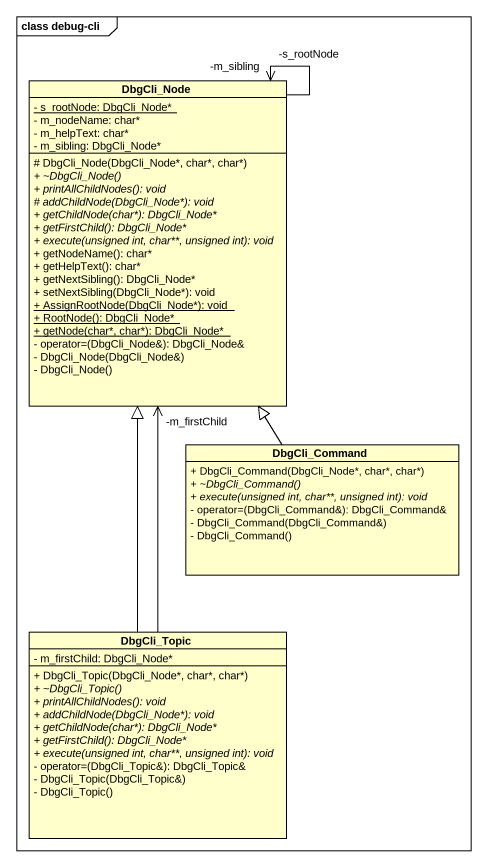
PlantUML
@startuml
mainframe class debug-cli
hide circle
hide empty members
skinparam classAttributeIconSize 0
class DbgCli_Node {
  {static} - s_rootNode: DbgCli_Node*
  - m_nodeName: char*
  - m_helpText: char*
  - m_sibling: DbgCli_Node*
  # DbgCli_Node(DbgCli_Node*, char*, char*)
  {abstract} + ~DbgCli_Node()
  {abstract} + printAllChildNodes(): void
  {abstract} # addChildNode(DbgCli_Node*): void
  {abstract} + getChildNode(char*): DbgCli_Node*
  {abstract} + getFirstChild(): DbgCli_Node*
  {abstract} + execute(unsigned int, char**, unsigned int): void
  + getNodeName(): char*
  + getHelpText(): char*
  + getNextSibling(): DbgCli_Node*
  + setNextSibling(DbgCli_Node*): void
  {static} + AssignRootNode(DbgCli_Node*): void
  {static} + RootNode(): DbgCli_Node*
  {static} + getNode(char*, char*): DbgCli_Node*
  - operator=(DbgCli_Node&): DbgCli_Node&
  - DbgCli_Node(DbgCli_Node&)
  - DbgCli_Node()
}
class DbgCli_Command {
  + DbgCli_Command(DbgCli_Node*, char*, char*)
  {abstract} + ~DbgCli_Command()
  {abstract} + execute(unsigned int, char**, unsigned int): void
  - operator=(DbgCli_Command&): DbgCli_Command&
  - DbgCli_Command(DbgCli_Command&)
  - DbgCli_Command()
}
class DbgCli_Topic {
  - m_firstChild: DbgCli_Node*
  + DbgCli_Topic(DbgCli_Node*, char*, char*)
  {abstract} + ~DbgCli_Topic()
  {abstract} + printAllChildNodes(): void
  {abstract} + addChildNode(DbgCli_Node*): void
  {abstract} + getChildNode(char*): DbgCli_Node*
  {abstract} + getFirstChild(): DbgCli_Node*
  {abstract} + execute(unsigned int, char**, unsigned int): void
  - operator=(DbgCli_Topic&): DbgCli_Topic&
  - DbgCli_Topic(DbgCli_Topic&)
  - DbgCli_Topic()
}
DbgCli_Node --> "-m_sibling" DbgCli_Node
DbgCli_Node --> "-s_rootNode" DbgCli_Node
DbgCli_Command -up-|> DbgCli_Node
DbgCli_Topic -up-> "-m_firstChild" DbgCli_Node
DbgCli_Topic -up-|> DbgCli_Node
@enduml
